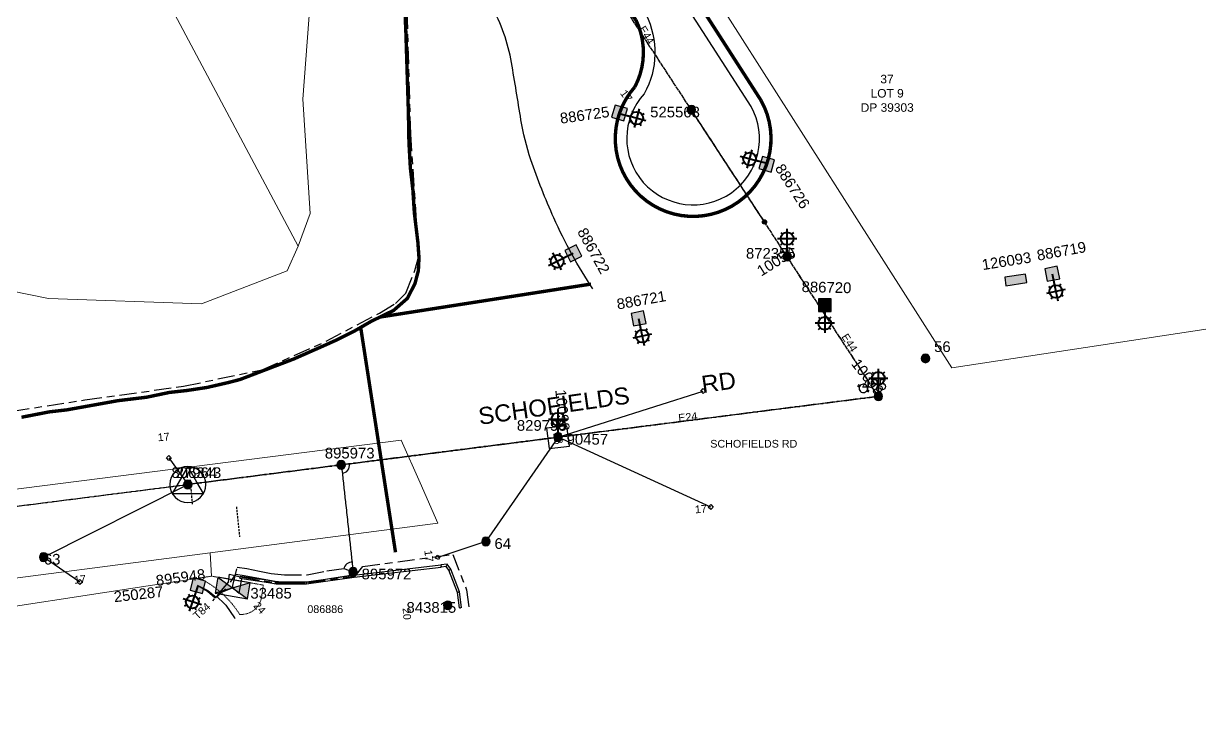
# Model space of a CAD drawing. Header units: metres. Extents: x 303471 to 304743, y 6269257 to 6269879.
# Drawn here: x 304085.2 to 304360.6, y 6269344 to 6269504.7 of the extents above; entities that cross this region are included whole.
import ezdxf
from ezdxf.enums import TextEntityAlignment as Align

# ---------------------------------------------------------------- set-up
doc = ezdxf.new("R2010")
doc.units = ezdxf.units.M
for name, pattern in [('Cable Exist OH', [1, 1, 0]), ('Cable Exist UG', [8.2, 4, -1.2, 1.8, -1.2]), ('DASHED', [0.75, 0.5, -0.25]), ('HIDDEN', [0.375, 0.25, -0.125]), ('HIDDEN2', [0.1875, 0.125, -0.0625])]:
    doc.linetypes.add(name, pattern=pattern)
doc.layers.get('0').update_dxf_attribs({"color": 6})
for name, color, linetype in [('_User Miscellaneous1', 7, 'Continuous'), ('_User Miscellaneous12', 7, 'Continuous'), ('_User_SL_Exist', 7, 'Continuous'), ('Equip_LV_EXT', 7, 'Continuous'), ('Equip_SP_HV_MOD', 3, 'Continuous'), ('Equip_SP_LV_MOD', 3, 'Continuous'), ('Equip_SP_SL_EXT', 7, 'Continuous'), ('Equip_SP_SL_MOD', 3, 'Continuous'), ('Mains_HV_EXT', 1, 'Continuous'), ('Mains_LV_EXT', 5, 'Continuous'), ('Mains_LV_SL_EXT', 4, 'Continuous'), ('Mains_SL_EXT', 3, 'Continuous'), ('Services_SP_EXT', 7, 'Continuous'), ('Sub_SP_EXT', 7, 'Continuous'), ('Sub_SP_TR_HV_LV_EXT', 7, 'Continuous'), ('SupportsOH_SP_TR_HV_LV_SL_EXT', 7, 'Continuous'), ('SupportsOH_SP_TR_HV_LV_SL_MOD', 3, 'Continuous'), ('SupportsUG_SP_LV_EXT', 7, 'Continuous'), ('SupportsUG_SP_LV_SL_EXT', 7, 'Continuous'), ('Trench_SP_EXT', 7, 'Continuous')]:
    doc.layers.add(name, color=color, linetype=linetype)
for name, color, linetype, lineweight in [('Cadastre Land Parcels_SP_EXT', 7, 'Continuous', 5), ('Cadastre Other Property_SP_EXT', 9, 'HIDDEN', 5), ('Cadastre Roads_SP_EXT', 9, 'Continuous', 5)]:
    doc.layers.add(name, color=color, linetype=linetype, lineweight=lineweight)
doc.layers.add('UNKNOWN_FEATURES', color=1, linetype='DASHED', plot=False)
doc.styles.add('COLUMN_LABEL', font='arial.ttf')
doc.styles.add('iecARIAL', font='arial.ttf', dxfattribs={"height": 2})
doc.styles.add('POLE_LABEL', font='arial.ttf')
doc.styles.get("Standard").update_dxf_attribs({"font": 'arial.ttf'})
doc.linetypes.add('Cable 1', pattern='A,7,-3,["//",Standard,S=1.5,R=0,X=-2.1,Y=-0.7],-0.001', length=10.001)
doc.linetypes.add('Cable E UG', pattern='A,6,-0.5,["E",Standard,S=1.7,R=0,X=0.5,Y=-1],-2.9', length=9.4)

# ---------------------------------------------------------------- blocks, each defined once
blk = doc.blocks.new('SUB_POLE_EXT')
blk.add_wipeout([(0, 4.22), (0.42, 4.2), (0.83, 4.14), (1.21, 4.05), (1.62, 3.9), (1.99, 3.72), (2.35, 3.51), (2.68, 3.26), (2.99, 2.99), (3.28, 2.66), (3.52, 2.34), (3.76, 1.92), (3.9, 1.62), (4.04, 1.23), (4.18, 0.63), (4.22, 0), (4.18, -0.61), (4.06, -1.15), (3.9, -1.62), (3.58, -2.24), (3.22, -2.73), (2.97, -3.01), (2.68, -3.26), (2.36, -3.5), (2, -3.72), (1.64, -3.89), (1.25, -4.03), (0.82, -4.14), (0.42, -4.2), (0, -4.22), (-0.41, -4.2), (-0.8, -4.15), (-1.21, -4.05), (-1.62, -3.9), (-1.99, -3.73), (-2.35, -3.51), (-2.68, -3.26), (-2.96, -3.02), (-3.23, -2.72), (-3.51, -2.35), (-3.71, -2.01), (-3.91, -1.6), (-4.05, -1.21), (-4.16, -0.76), (-4.22, -0.14), (-4.21, 0.39), (-4.14, 0.83), (-4.03, 1.27), (-3.9, 1.63), (-3.71, 2.02), (-3.5, 2.37), (-3.28, 2.67), (-2.99, 2.99), (-2.68, 3.27), (-2.33, 3.52), (-1.98, 3.73), (-1.63, 3.9), (-1.2, 4.05), (-0.78, 4.15), (-0.4, 4.21)])
blk.add_line((2.16, 0.48), (2.16, 0.48, 0))
blk.add_lwpolyline([(-4.22, 0, 1), (4.22, 0, 1)], format="xyb", close=True)
blk.add_lwpolyline([(2.14, 0.52), (0, 4.22), (-3.66, -2.11), (3.66, -2.11)], close=True)
for tag, height, flags, p in [('ASSET_NUM', 2.5, 8, (2, 2)), ('STREET_CODE', 0.2, 9, (1.5, 0)), ('CONSTRUCTED_VOLTAGE', 0.2, 9, (1.5, -0.2)), ('OPERATING_VOLTAGE', 0.2, 9, (1.5, -0.6)), ('OPERATED_BY', 0.2, 9, (1.5, -0.8)), ('ORIENTATION', 0.2, 9, (1.5, -1.2)), ('OWNED_BY', 0.2, 9, (1.5, -1.4)), ('SECONDARY_VOLTAGE', 0.2, 9, (1.5, -1.6)), ('STATE', 0.2, 9, (1.5, -1.8)), ('SUBSTATION_TYPE', 0.2, 9, (1.5, -2)), ('STREETNAME', 0.2, 9, (1.5, -2.8)), ('NO_PHASES', 0.2, 9, (1.5, -0.4)), ('MAINTAINED_BY', 0.2, 9, (1.5, -1)), ('USAGE', 0.2, 9, (1.5, -2.2)), ('LEGEND', 0.2, 9, (1.5, -2.4)), ('LOCATION', 0.2, 9, (1.5, -2.6)), ('SUBURB', 0.2, 9, (1.5, -3)), ('Z', 0.2, 1, (1.5, -3.4)), ('NOTES', 0.2, 9, (1.5, -3.2))]:
    blk.add_attdef(tag, text='', height=height, dxfattribs=dict(flags=flags)).set_placement(p, align=Align.MIDDLE_LEFT)
blk = doc.blocks.new('*U81')
for points in [[(0, 0), (-3.44, 2.57), (-4.12, -1.21)], [(0, 0), (4.12, 1.21), (3.44, -2.57)]]:
    blk.add_hatch(color=256).paths.add_polyline_path(points)
for p, q in [((4.12, 1.21), (-4.12, -1.21)), ((-3.44, 2.57), (3.44, -2.57))]:
    blk.add_line(p, q)
blk.add_lwpolyline([(-4.12, -1.21), (3.44, -2.57), (4.12, 1.21), (-3.44, 2.57)], close=True)
for tag, height, flags, p in [('ASSET_NUM', 2.5, 8, (2, 2)), ('STREET_CODE', 0.2, 9, (1.5, 0)), ('CONSTRUCTED_VOLTAGE', 0.2, 9, (1.5, -0.2)), ('OPERATING_VOLTAGE', 0.2, 9, (1.5, -0.6)), ('ORIENTATION', 0.2, 9, (1.5, -0.8)), ('OWNED_BY', 0.2, 9, (1.5, -1)), ('OPERATED_BY', 0.2, 9, (1.5, -1.2)), ('SECONDARY_VOLTAGE', 0.2, 9, (1.5, -1.6)), ('STATE', 0.2, 9, (1.5, -1.8)), ('SUBSTATION_TYPE', 0.2, 9, (1.5, -2.2)), ('NO_PHASES', 0.2, 9, (1.5, -0.4)), ('MAINTAINED_BY', 0.2, 9, (1.5, -1.4)), ('PARENT', 0.2, 9, (1.5, -2)), ('USAGE', 0.2, 9, (1.5, -2.4)), ('LEGEND', 0.2, 9, (1.5, -2.6)), ('LOCATION', 0.2, 9, (1.5, -2.8)), ('STREETNAME', 0.2, 9, (1.5, -3)), ('SUBURB', 0.2, 9, (1.5, -3.2)), ('Z', 0.2, 1, (1.5, -3.6)), ('NOTES', 0.2, 9, (1.5, -3.4))]:
    blk.add_attdef(tag, text='', height=height, dxfattribs=dict(flags=flags)).set_placement(p, align=Align.MIDDLE_LEFT)
blk = doc.blocks.new('COLUMN_EXT')
blk.add_hatch(color=256).paths.add_polyline_path([(-1.49, 1.48), (-1.49, -1.49), (1.48, -1.49), (1.48, 1.48)])
blk.add_lwpolyline([(-1.49, -1.49), (1.48, -1.49), (1.48, 1.48), (-1.49, 1.48)], close=True)
for tag, height, style, flags, p in [('ASSET_NUM', 2.5, 'COLUMN_LABEL', 8, (2, 2)), ('STRUCTURE_PLANT_NUMBER', 0.2, 'POLE_LABEL', 9, (1.81, 0.03)), ('STREET_CODE', 0.2, 'COLUMN_LABEL', 9, (1.81, -0.2))]:
    blk.add_attdef(tag, text='', height=height, dxfattribs=dict(style=style, flags=flags)).set_placement(p, align=Align.MIDDLE_LEFT)
at = {"flags": 1}
blk.add_attdef('Z', (1.81, -2.35), '', height=0.2, dxfattribs=at)
at = {"flags": 9}
for tag, p in [('COLUMN_TYPE', (1.81, -0.4)), ('OWNED_BY', (1.81, -0.6)), ('STATE', (1.81, -0.8)), ('USAGE', (1.81, -1)), ('STREETNAME', (1.81, -1.6)), ('SUBURB', (1.81, -1.8)), ('LEGEND', (1.81, -1.2)), ('LOCATION', (1.81, -1.4)), ('NOTES', (1.81, -2))]:
    blk.add_attdef(tag, text='', height=0.2, dxfattribs=at).set_placement(p, align=Align.MIDDLE_LEFT)
blk = doc.blocks.new('LV_OH_LINKS_OPEN_EXT')
for p, q in [((-0.17, 4.97), (-0.17, 5.46)), ((-0.17, 3), (-0.17, 2.5)), ((0.17, 4.97), (0.17, 5.46)), ((0.17, 3), (0.17, 2.5))]:
    blk.add_line(p, q)
blk.add_lwpolyline([(0, 2.99, 1), (0, 4.98, 1)], format="xyb", close=True)
at = {"flags": 9}
for tag, p in [('ACTUAL_STATUS', (0, 0)), ('CONSTRUCTED_VOLTAGE', (0, -0.2)), ('OPERATING_VOLTAGE', (0, -0.6)), ('ORIENTATION', (0, -0.8)), ('OWNED_BY', (0, -1)), ('STATE', (0, -1.2)), ('SWITCH_TYPE', (0, -1.4)), ('NO_PHASES', (0, -0.4)), ('USAGE', (0, -1.6)), ('LEGEND', (0, -1.8)), ('NOTES', (0, -2))]:
    blk.add_attdef(tag, text='', height=0.2, dxfattribs=at).set_placement(p, align=Align.MIDDLE_LEFT)
at = {"flags": 1}
blk.add_attdef('Z', (0, 0), '', height=0.2, dxfattribs=at)
blk = doc.blocks.new('SL_LANTERN_EXT')
at = {"lineweight": 40}
for p, q in [((-1.46, 5.68), (-1.06, 5.28)), ((0, 1.97), (0, 6.47)), ((1.46, 5.68), (1.06, 5.28)), ((-2.25, 4.22), (2.25, 4.22)), ((-1.46, 2.76), (-1.06, 3.16)), ((1.46, 2.76), (1.06, 3.16)), ((0, 0), (0, 2.72))]:
    blk.add_line(p, q, dxfattribs=at)
blk.add_circle((0, 4.22), 1.5, dxfattribs=at)
at = {"style": 'iecARIAL', "flags": 8}
blk.add_attdef('ASSET_NUM', (1.5, 1.5), '', height=2.5, dxfattribs=at)
for tag, p, height, flags in [('OPERATING_VOLTAGE', (0.98, -1.65), 0.2, 9), ('ORIENTATION', (0.98, -1.85), 0.2, 9), ('OWNED_BY', (0.98, -2.05), 0.2, 9), ('STATE', (0.98, -2.25), 0.2, 9), ('CONSTRUCTED_VOLTAGE', (0.98, -0.65), 0.2, 9), ('CONTROL_TYPE', (0.98, -0.85), 0.2, 9), ('LANTERN_PURPOSE', (0.98, -1.05), 0.2, 9), ('LANTERN_TYPE', (0.98, -1.25), 0.2, 9), ('NO_PHASES', (0.98, -1.45), 0.2, 9), ('USAGE', (0.98, -2.45), 0.2, 9), ('CEXIST', (0.98, -2.65), 0.2, 9), ('CNEW', (0.98, -2.85), 0.2, 9), ('LNUMBER', (2.18, -3.25), 2.5, 8), ('CNUMBER', (0.98, -3.05), 0.2, 9), ('CREMOVE', (0.98, -3.25), 0.2, 9), ('CREPLACE', (0.98, -3.45), 0.2, 9), ('LKINGHEIGHT', (0.98, -3.65), 0.2, 9), ('LBRACKET', (0.98, -3.85), 0.2, 9), ('LBRACKETVOCAB', (0.98, -4.05), 0.2, 9), ('LCATEGORY', (0.98, -4.25), 0.2, 9), ('LCHARGE1', (0.98, -4.45), 0.2, 9), ('LCHARGE1PERCENT', (0.98, -4.65), 0.2, 9), ('LCHARGE2', (0.98, -4.85), 0.2, 9), ('LCHARGE2PERCENT', (0.98, -5.05), 0.2, 9), ('LCHARGE3', (0.98, -5.25), 0.2, 9), ('LCHARGE3PERCENT', (0.98, -5.45), 0.2, 9), ('LEXIST', (0.98, -5.65), 0.2, 9), ('LLAMP', (0.98, -5.85), 0.2, 9), ('LLAMPVOCAB', (0.98, -6.05), 0.2, 9), ('LMAST', (0.98, -6.25), 0.2, 9), ('LMASTVOCAB', (0.98, -6.45), 0.2, 9), ('LNEW', (0.98, -6.65), 0.2, 9), ('LANTNUMBER', (0.98, -6.85), 0.2, 9), ('LOUTREACH', (0.98, -7.25), 0.2, 9), ('LOUTREACHVOCAB', (0.98, -7.45), 0.2, 9), ('LRATECODE', (0.98, -7.65), 0.2, 9), ('LREMOVE', (0.98, -7.85), 0.2, 9), ('LREPLACE', (0.98, -8.05), 0.2, 9), ('LTYPE', (0.98, -8.25), 0.2, 9), ('LTYPEVOCAB', (0.98, -8.45), 0.2, 9), ('STREETNAME', (0.98, -9.25), 0.2, 9), ('SUBURB', (0.98, -9.45), 0.2, 1), ('LEGEND', (0.98, -8.65), 0.2, 9), ('LOCATION', (0.98, -8.85), 0.2, 9), ('NOTES', (0.98, -9.05), 0.2, 9)]:
    blk.add_attdef(tag, p, '', height=height, dxfattribs=dict(flags=flags))
blk = doc.blocks.new('*U80')
at = {"lineweight": 40}
for p, q in [((0, 0), (-0.8, -2.39)), ((-2.2, -1.96), (-1.95, -2.47)), ((-0.56, -1.68), (-1.99, -5.94)), ((0.85, -4.52), (-3.41, -3.09)), ((-3.13, -4.73), (-2.62, -4.48)), ((-0.36, -5.66), (-0.61, -5.15)), ((0.57, -2.89), (0.06, -3.14))]:
    blk.add_line(p, q, dxfattribs=at)
blk.add_circle((-1.28, -3.81), 1.5, dxfattribs=at)
at = {"style": 'iecARIAL', "flags": 8}
blk.add_attdef('ASSET_NUM', (1.5, 1.5), '', height=2.5, dxfattribs=at)
for tag, p, height, flags in [('OPERATING_VOLTAGE', (0.98, -1.65), 0.2, 9), ('ORIENTATION', (0.98, -1.85), 0.2, 9), ('OWNED_BY', (0.98, -2.05), 0.2, 9), ('STATE', (0.98, -2.25), 0.2, 9), ('CONSTRUCTED_VOLTAGE', (0.98, -0.65), 0.2, 9), ('CONTROL_TYPE', (0.98, -0.85), 0.2, 9), ('LANTERN_PURPOSE', (0.98, -1.05), 0.2, 9), ('LANTERN_TYPE', (0.98, -1.25), 0.2, 9), ('NO_PHASES', (0.98, -1.45), 0.2, 9), ('USAGE', (0.98, -2.45), 0.2, 9), ('CEXIST', (0.98, -2.65), 0.2, 9), ('CNEW', (0.98, -2.85), 0.2, 9), ('LNUMBER', (2.18, -3.25), 2.5, 8), ('CNUMBER', (0.98, -3.05), 0.2, 9), ('CREMOVE', (0.98, -3.25), 0.2, 9), ('CREPLACE', (0.98, -3.45), 0.2, 9), ('LKINGHEIGHT', (0.98, -3.65), 0.2, 9), ('LBRACKET', (0.98, -3.85), 0.2, 9), ('LBRACKETVOCAB', (0.98, -4.05), 0.2, 9), ('LCATEGORY', (0.98, -4.25), 0.2, 9), ('LCHARGE1', (0.98, -4.45), 0.2, 9), ('LCHARGE1PERCENT', (0.98, -4.65), 0.2, 9), ('LCHARGE2', (0.98, -4.85), 0.2, 9), ('LCHARGE2PERCENT', (0.98, -5.05), 0.2, 9), ('LCHARGE3', (0.98, -5.25), 0.2, 9), ('LCHARGE3PERCENT', (0.98, -5.45), 0.2, 9), ('LEXIST', (0.98, -5.65), 0.2, 9), ('LLAMP', (0.98, -5.85), 0.2, 9), ('LLAMPVOCAB', (0.98, -6.05), 0.2, 9), ('LMAST', (0.98, -6.25), 0.2, 9), ('LMASTVOCAB', (0.98, -6.45), 0.2, 9), ('LNEW', (0.98, -6.65), 0.2, 9), ('LANTNUMBER', (0.98, -6.85), 0.2, 9), ('LOUTREACH', (0.98, -7.25), 0.2, 9), ('LOUTREACHVOCAB', (0.98, -7.45), 0.2, 9), ('LRATECODE', (0.98, -7.65), 0.2, 9), ('LREMOVE', (0.98, -7.85), 0.2, 9), ('LREPLACE', (0.98, -8.05), 0.2, 9), ('LTYPE', (0.98, -8.25), 0.2, 9), ('LTYPEVOCAB', (0.98, -8.45), 0.2, 9), ('STREETNAME', (0.98, -9.25), 0.2, 9), ('SUBURB', (0.98, -9.45), 0.2, 1), ('LEGEND', (0.98, -8.65), 0.2, 9), ('LOCATION', (0.98, -8.85), 0.2, 9), ('NOTES', (0.98, -9.05), 0.2, 9)]:
    blk.add_attdef(tag, p, '', height=height, dxfattribs=dict(flags=flags))
blk = doc.blocks.new('CCP_EXT')
blk.add_wipeout([(0, 0.57), (0.57, 0), (0, -0.57), (-0.57, 0)])
blk.add_lwpolyline([(-0.57, 0), (0, 0.57), (0.57, 0), (0, -0.57), (-0.57, 0)])
at = {"flags": 1}
blk.add_attdef('Z', (0, 0), '', height=0.2, dxfattribs=at)
at = {"flags": 9}
for tag, p in [('CCP_TYPE', (0, 0)), ('CONSTRUCTED_VOLTAGE', (0, -0.2)), ('OPERATING_VOLTAGE', (0, -0.6)), ('ORIENTATION', (0, -0.8)), ('OWNED_BY', (0, -1)), ('STATE', (0, -1.8)), ('NO_PHASES', (0, -0.4)), ('USAGE', (0, -1.2)), ('LEGEND', (0, -1.4)), ('LIFE_SUPPORT', (0, -1.6)), ('NOTES', (0, -2))]:
    blk.add_attdef(tag, text='', height=0.2, dxfattribs=at).set_placement(p, align=Align.MIDDLE_LEFT)
blk = doc.blocks.new('POLE_EXT')
blk.add_hatch(color=256).paths.add_polyline_path([(-1, 0, 1), (1, 0, 1)])
blk.add_lwpolyline([(-1, 0, 1), (1, 0, 1)], format="xyb", close=True)
for tag, height, flags, p in [('pNumber', 2.5, 8, (-17.84, 2.07)), ('OWNED_BY', 0.2, 9, (1.35, -0.4)), ('SPECIAL_USE', 0.2, 9, (1.35, -0.8)), ('STATE', 0.2, 9, (1.35, -1)), ('cLV', 0.2, 9, (1.35, -1.4)), ('hDepth', 0.2, 9, (1.35, -1.6)), ('hDia', 0.2, 9, (1.35, -1.8)), ('cHV', 0.2, 9, (1.35, -2)), ('PARENT', 0.2, 9, (1.35, -0.6)), ('USAGE', 0.2, 9, (1.35, -1.2)), ('LBRACKET', 0.2, 9, (1.35, -2.2)), ('LExisting', 0.2, 9, (1.35, -2.4)), ('LANTNUMBER', 0.2, 9, (1.35, -2.6)), ('LOther', 0.2, 9, (1.35, -2.8)), ('cLinedev', 0.2, 9, (1.35, -3.4)), ('pExisting', 0.2, 9, (1.35, -3.8)), ('pFooting', 0.2, 9, (1.35, -4.4)), ('pNew', 0.2, 9, (1.35, -4.6)), ('pRelocate', 0.2, 9, (1.35, -5)), ('pRemove', 0.2, 9, (1.35, -5.2)), ('pReplace', 0.2, 9, (1.35, -5.4)), ('pStay', 0.2, 9, (1.35, -5.6)), ('LRemove', 0.2, 9, (1.35, -3)), ('LEGEND', 0.2, 9, (1.35, -3.2)), ('LOCATION', 0.2, 9, (1.35, -3.6)), ('PFNUMBER', 0.2, 9, (1.35, -4)), ('NEWPFNUMBER', 0.2, 9, (1.35, -4.2)), ('pType', 0.2, 9, (1.35, -5.8)), ('cspan', 0.2, 9, (1.35, -6)), ('STREETNAME', 0.2, 9, (1.35, -6.2)), ('SUBURB', 0.2, 9, (1.35, -6.4)), ('OPERATED_BY', 0.2, 9, (1.36, -7.01)), ('NOTES', 0.2, 9, (1.35, -6.6)), ('MAINTAINED_BY', 0.2, 9, (1.36, -6.81))]:
    blk.add_attdef(tag, text='', height=height, dxfattribs=dict(flags=flags)).set_placement(p, align=Align.MIDDLE_LEFT)
at = {"style": 'POLE_LABEL'}
for tag, height, flags, p in [('ASSET_NUM', 2.5, 8, (2, 2)), ('STRUCTURE_PLANT_NUMBER', 0.2, 9, (1.35, 0.03)), ('STREET_CODE', 0.2, 9, (1.35, -0.2))]:
    blk.add_attdef(tag, text='', height=height, dxfattribs=dict(at, flags=flags)).set_placement(p, align=Align.MIDDLE_LEFT)
at = {"flags": 1}
blk.add_attdef('Z', (1.35, -7.33), '', height=0.2, dxfattribs=at)
blk = doc.blocks.new('HV_LOAD_BREAK_EXT')
blk.add_lwpolyline([(-2.4, -2.4), (2.4, -2.4), (2.4, 2.4), (-2.4, 2.4)], close=True)
at = {"insert": (-1.1, 0.99), "char_height": 2, "width": 2.9628, "attachment_point": 1}
blk.add_mtext('{\\Fisocp|c0;LB}', dxfattribs=at)
for tag, height, flags, p in [('ASSET_NUM', 2.5, 8, (2, 2)), ('STREET_CODE', 0.2, 9, (1.5, 0)), ('ACTUAL_STATUS', 0.2, 9, (1.5, -0.2)), ('CONSTRUCTED_VOLTAGE', 0.2, 9, (1.5, -0.4)), ('OPERATING_VOLTAGE', 0.2, 9, (1.5, -0.8)), ('ORIENTATION', 0.2, 9, (1.5, -1)), ('OWNED_BY', 0.2, 9, (1.5, -1.2)), ('OPERATED_BY', 0.2, 9, (1.5, -1.4)), ('STATE', 0.2, 9, (1.5, -1.8)), ('SWITCH_TYPE', 0.2, 9, (1.5, -2)), ('STREETNAME', 0.2, 9, (1.5, -2.8)), ('NO_PHASES', 0.2, 9, (1.5, -0.6)), ('MAINTAINED_BY', 0.2, 9, (1.5, -1.6)), ('USAGE', 0.2, 9, (1.5, -2.2)), ('LEGEND', 0.2, 9, (1.5, -2.4)), ('LOCATION', 0.2, 9, (1.5, -2.6)), ('SUBURB', 0.2, 9, (1.5, -3)), ('Z', 0.2, 1, (1.5, -3.6)), ('NOTES', 0.2, 9, (1.5, -3.2)), ('LABEL_ALIGNMENT', 0.2, 9, (1.5, -3.4))]:
    blk.add_attdef(tag, text='', height=height, dxfattribs=dict(flags=flags)).set_placement(p, align=Align.MIDDLE_LEFT)
blk = doc.blocks.new('CONNECTOR_NODE_EXT')
h = blk.add_hatch(color=256)
edge = h.paths.add_edge_path()
edge.add_arc((0, 0), 0.5, 0, 360)
blk.add_circle((0, 0), 0.5)
at = {"flags": 1}
blk.add_attdef('Z', (0, 0), '', height=0.2, dxfattribs=at)
at = {"flags": 9}
for tag, p in [('CONNECTOR_TYPE', (0, 0)), ('CONSTRUCTED_VOLTAGE', (0, -0.2)), ('OPERATING_VOLTAGE', (0, -0.6)), ('ORIENTATION', (0, -0.8)), ('SUBTYPE', (0, -1)), ('NO_PHASES', (0, -0.4)), ('USAGE', (0, -1.2)), ('NOTES', (0, -1.4))]:
    blk.add_attdef(tag, text='', height=0.2, dxfattribs=at).set_placement(p, align=Align.MIDDLE_LEFT)
blk = doc.blocks.new('PILLAR_EXT')
blk.add_hatch(color=256).paths.add_polyline_path([(-2.475, 0.99), (-2.475, -0.99), (2.475, -0.99), (2.475, 0.99)])
blk.add_lwpolyline([(-2.475, -0.99), (2.475, -0.99), (2.475, 0.99), (-2.475, 0.99)], close=True)
at = {"style": 'iecARIAL', "flags": 8}
blk.add_attdef('ASSET_NUM', (1.5, 3.5), '', height=2.5, dxfattribs=at)
for tag, p, flags in [('OWNED_BY', (0, -0.2), 9), ('STATE', (0, -0.4), 9), ('SUPPORT_TYPE', (0, -0.6), 9), ('STREETNAME', (0, -1.8), 9), ('SUBURB', (0, -2), 1), ('USAGE', (0, -0.8), 9), ('LEGEND', (0, -1), 9), ('LOCATION', (0, -1.2), 9), ('NOTES', (0, -1.4), 9), ('PARENT', (0, -1.6), 9)]:
    blk.add_attdef(tag, p, '', height=0.2, dxfattribs=dict(flags=flags))

msp = doc.modelspace()

# ---------------------------------------------------------------- linework, layer by layer
at = {"layer": '_User Miscellaneous12'}
for p, q in [((304184.395, 6269378.042), (304184.281, 6269377.785)), ((304185.214, 6269376.857), (304184.395, 6269378.042)), ((304135.836, 6269374.793), (304135.871, 6269375.03)), ((304135.906, 6269375.267), (304135.871, 6269375.03)), ((304135.906, 6269375.267), (304142.638, 6269374.264)), ((304151.415, 6269373.94), (304162.53, 6269375.494)), ((304151.448, 6269373.46), (304162.597, 6269375.018)), ((304162.53, 6269375.494), (304162.563, 6269375.256)), ((304162.536, 6269375.495), (304162.563, 6269375.256)), ((304162.597, 6269375.018), (304162.563, 6269375.256)), ((304162.591, 6269375.018), (304162.563, 6269375.256)), ((304162.591, 6269375.018), (304182.976, 6269377.378)), ((304184.166, 6269377.529), (304182.978, 6269377.378)), ((304184.786, 6269376.632), (304184.166, 6269377.529)), ((304184.786, 6269376.632), (304185, 6269376.745)), ((304186.782, 6269371.444), (304184.786, 6269376.632)), ((304185.214, 6269376.857), (304185, 6269376.745)), ((304187.251, 6269371.562), (304185.214, 6269376.857)), ((304135.836, 6269374.793), (304142.559, 6269373.791)), ((304142.559, 6269373.791), (304142.599, 6269374.027)), ((304142.559, 6269373.791), (304144.342, 6269373.465)), ((304142.638, 6269374.264), (304142.599, 6269374.027)), ((304142.638, 6269374.264), (304144.386, 6269373.945)), ((304144.342, 6269373.465), (304144.364, 6269373.705)), ((304144.342, 6269373.465), (304151.448, 6269373.46)), ((304144.386, 6269373.945), (304144.364, 6269373.705)), ((304144.386, 6269373.945), (304151.415, 6269373.94)), ((304151.415, 6269373.94), (304151.431, 6269373.7)), ((304151.448, 6269373.46), (304151.431, 6269373.7)), ((304186.782, 6269371.444), (304187.017, 6269371.503)), ((304187.245, 6269367.802), (304186.782, 6269371.444)), ((304187.251, 6269371.562), (304187.017, 6269371.503)), ((304187.721, 6269367.863), (304187.251, 6269371.562)), ((304187.245, 6269367.802), (304187.483, 6269367.833)), ((304187.721, 6269367.863), (304187.483, 6269367.833))]:
    msp.add_line(p, q, dxfattribs=at)
at = {"layer": '_User Miscellaneous12', "const_width": 0.8}
msp.add_lwpolyline([(304197.649, 6269509.922, -0.7274529), (304213.094, 6269523.314, -0.0355073), (304219.796, 6269518.585), (304228.609, 6269505.466, -0.2393029), (304228.317, 6269489.834, 1.93698), (304257.89, 6269486.684), (304233.742, 6269524.248, 0.2665993), (304206.561, 6269541.863, -0.4029258), (304190.579, 6269552.712), (304186.8, 6269573.2, 0.0902489), (304176.221, 6269601.827, 0.0569348), (304162.754, 6269634.722, -0.0289249), (304155.744, 6269647.97, -1.5702464)], format="xyb", dxfattribs=at)
at = {"layer": '_User Miscellaneous12', "linetype": 'Continuous'}
msp.add_lwpolyline([(304218.515, 6269442.533, -0.0425606), (304209.361, 6269459.154, -0.0218869), (304203.994, 6269472.803, -0.0429689), (304201.662, 6269482.135, 0.0023382), (304199.445, 6269495.551, 0.0866839), (304194.72, 6269508.849, -0.7071539), (304214.49, 6269525.625, -0.0371779), (304221.817, 6269520.418), (304230.952, 6269506.82, -0.2464654), (304230.538, 6269488.265, 1.9537054), (304255.573, 6269485.295), (304231.399, 6269522.9, 0.2652054), (304206.698, 6269539.15, -0.3979305), (304187.93, 6269552.189), (304184.159, 6269572.637, 0.0246613), (304175.69, 6269601.269, 0.050575), (304162.313, 6269629.838, -0.0255924), (304153.297, 6269646.828)], format="xyb", dxfattribs=at)
at = {"layer": '_User Miscellaneous12', "const_width": 0.8}
for points in [[(304084.68, 6269412.464), (304091.186, 6269413.727), (304095.269, 6269414.195), (304107.285, 6269416.353), (304113.992, 6269417.162), (304119.3, 6269418.278), (304123.48, 6269418.744), (304128.108, 6269419.445), (304133.182, 6269420.611), (304135.865, 6269421.311), (304148.38, 6269426.092), (304155.33, 6269429.16), (304158.38, 6269430.527), (304162.697, 6269432.692), (304166.606, 6269434.949), (304171.823, 6269437.491), (304175.062, 6269440.326), (304176.844, 6269443.805), (304177.628, 6269446.839), (304177.778, 6269449.787), (304177.511, 6269453.508), (304176.695, 6269460.274), (304176.345, 6269465.699), (304175.762, 6269470.774), (304175.421, 6269476.839), (304175.295, 6269483.955), (304174.712, 6269502.387), (304174.129, 6269516.619)], [(304168.654, 6269435.947), (304218.062, 6269443.665)], [(304172.277, 6269380.833), (304164.096, 6269433.677)]]:
    msp.add_lwpolyline(points, dxfattribs=at)
at = {"layer": 'Cadastre Land Parcels_SP_EXT', "linetype": 'Continuous'}
for points in [[(304152.313, 6269460.236), (304150.544, 6269487.01), (304154.768, 6269542.807), (304155.158, 6269575.109), (304154.207, 6269581.534), (304154.538, 6269591.646), (304150.919, 6269606.372), (304146.696, 6269617.993), (304080.055, 6269583.019), (304149.46, 6269452.566), (304152.313, 6269460.236)], [(304146.931, 6269446.792), (304149.46, 6269452.566), (304080.055, 6269583.019), (303991.458, 6269536.35), (304046.863, 6269432.161), (304072.853, 6269443.955), (304090.984, 6269440.305), (304126.864, 6269439), (304146.931, 6269446.792)], [(304302.55, 6269424.069), (304468.329, 6269449.273), (304461.985, 6269463.489), (304411.245, 6269577.172), (304246.113, 6269512.711), (304302.55, 6269424.069)], [(304115.343, 6269373.122), (304126.253, 6269374.791), (304129.193, 6269375.241), (304128.894, 6269380.721), (304067.466, 6269372.76), (304067.413, 6269365.786), (304115.343, 6269373.122)]]:
    msp.add_lwpolyline(points, close=True, dxfattribs=at)
at = {"layer": 'Cadastre Other Property_SP_EXT', "linetype": 'HIDDEN2'}
msp.add_lwpolyline([(304129.193, 6269375.241), (304126.253, 6269374.791), (304126.253, 6269374.791, -0.1439741), (304135.765, 6269366.291), (304135.765, 6269366.291, 0.4032892), (304140.916, 6269370.425), (304140.916, 6269370.425), (304141.328, 6269373.147), (304129.193, 6269375.241)], format="xyb", close=True, dxfattribs=at)
at = {"layer": 'Mains_HV_EXT', "linetype": 'Cable Exist UG'}
for points in [[(304074.456, 6269412.618), (304099.524, 6269416.517), (304122.656, 6269419.738), (304122.656, 6269419.738), (304141.034, 6269423.609), (304156.039, 6269430.27), (304168.511, 6269436.866), (304172.27, 6269439.136), (304174.666, 6269441.562), (304174.666, 6269441.562), (304176.79, 6269446.809), (304177.744, 6269450.226), (304175.856, 6269478.84), (304174.634, 6269521.311), (304174.559, 6269524.595), (304174.559, 6269524.595), (304170.039, 6269569.763), (304163.807, 6269597.317), (304155.293, 6269619.747), (304154.334, 6269622.364)], [(304134.141, 6269372.47), (304134.163, 6269373.032), (304135.222, 6269377.374), (304135.222, 6269377.374), (304137.463, 6269377.023), (304140.401, 6269376.431), (304143.176, 6269375.871), (304146.265, 6269375.535), (304151.599, 6269375.587), (304156.194, 6269376.471), (304160.16, 6269376.997), (304162.334, 6269376.239)]]:
    msp.add_lwpolyline(points, dxfattribs=at)
at = {"layer": 'Mains_HV_EXT', "linetype": 'Cable Exist OH'}
for points in [[(304159.503, 6269401.307), (304210.348, 6269407.794)], [(304159.617, 6269401.322), (304162.334, 6269376.239)]]:
    msp.add_lwpolyline(points, dxfattribs=at)
at = {"layer": 'Mains_HV_EXT', "linetype": 'Continuous'}
for points in [[(304159.831, 6269399.333, 0.4499844), (304161.441, 6269401.555)], [(304162.224, 6269378.549, 0.3532162), (304160.15, 6269376.951)]]:
    msp.add_lwpolyline(points, format="xyb", dxfattribs=at)
at = {"layer": 'Mains_HV_EXT', "linetype": 'Cable E UG'}
for points in [[(304133.663, 6269373.799), (304134.903, 6269375.743), (304134.903, 6269375.743), (304136.855, 6269375.383), (304140.644, 6269374.683), (304144.097, 6269374.046), (304148.072, 6269373.652), (304152.057, 6269373.926), (304157.311, 6269374.734), (304161.357, 6269375.356), (304162.455, 6269376.537)], [(304132.425, 6269372.295), (304130.535, 6269370.405), (304130.535, 6269370.405), (304132.129, 6269368.818)], [(304132.13, 6269368.818), (304132.531, 6269368.418), (304134.564, 6269365.486), (304134.699, 6269365.31)]]:
    msp.add_lwpolyline(points, dxfattribs=at)
at = {"layer": 'Mains_LV_EXT', "linetype": 'Cable Exist OH'}
for points in [[(304258.698, 6269458.227), (304241.573, 6269484.463), (304207.77, 6269536.255)], [(304285.368, 6269417.379), (304263.999, 6269450.105), (304258.698, 6269458.227)]]:
    msp.add_lwpolyline(points, dxfattribs=at)
at = {"layer": 'Mains_LV_EXT', "linetype": 'Cable Exist UG'}
msp.add_lwpolyline([(304134.141, 6269372.47), (304131.256, 6269371.315), (304130.019, 6269370.128)], dxfattribs=at)
at = {"layer": 'Mains_LV_SL_EXT', "linetype": 'Cable Exist UG'}
msp.add_lwpolyline([(304130.062, 6269370.091), (304128.224, 6269371.648), (304125.977, 6269373.004)], dxfattribs=at)
at = {"layer": 'Mains_SL_EXT', "linetype": 'Cable Exist OH'}
for points in [[(304263.999, 6269450.105), (304241.573, 6269484.463), (304207.77, 6269536.255)], [(304285.366, 6269417.368), (304263.999, 6269450.105)]]:
    msp.add_lwpolyline(points, dxfattribs=at)
at = {"layer": 'Trench_SP_EXT', "linetype": 'Cable Exist UG'}
for points in [[(304133.13, 6269373.93), (304133.423, 6269375.73), (304133.423, 6269375.73), (304135.913, 6269375.053)], [(304162.334, 6269376.239), (304162.557, 6269375.173)], [(304125.856, 6269373.161), (304128.353, 6269371.913), (304130.362, 6269370.242)], [(304133.13, 6269373.93), (304129.437, 6269369.49)]]:
    msp.add_lwpolyline(points, dxfattribs=at)
at = {"layer": 'UNKNOWN_FEATURES'}
msp.add_lwpolyline([(304135.002, 6269391.498), (304135.735, 6269384.467)], dxfattribs=at)

# ---------------------------------------------------------------- block references
at = {"layer": '_User_SL_Exist'}
ref = msp.add_blockref('COLUMN_EXT', (304224.74, 6269483.754), dxfattribs=dict(at, rotation=253.8835274985119))
ref.add_attrib('ASSET_NUM', '886725', dxfattribs={"layer": '0', "height": 2.5, "rotation": 8, "style": 'COLUMN_LABEL'}).set_placement((304210.629, 6269483.695), align=Align.TOP_LEFT)
for p, rotation in [((304224.688, 6269483.637), 254.9276236719569), ((304259.281, 6269471.875), 74.92762367195685)]:
    msp.add_blockref('SL_LANTERN_EXT', p, dxfattribs=dict(at, rotation=rotation))
ref = msp.add_blockref('COLUMN_EXT', (304259.23, 6269471.758), dxfattribs=dict(at, rotation=73.88352749851195))
ref.add_attrib('ASSET_NUM', '886726', dxfattribs={"layer": '0', "height": 2.5, "rotation": 303, "style": 'COLUMN_LABEL'}).set_placement((304263.131, 6269472.152), align=Align.TOP_LEFT)
at = {"layer": 'Equip_LV_EXT'}
msp.add_blockref('CONNECTOR_NODE_EXT', (304258.698, 6269458.227), dxfattribs=at)
at = {"layer": 'Equip_SP_HV_MOD'}
ref = msp.add_blockref('HV_LOAD_BREAK_EXT', (304210.348, 6269407.794), dxfattribs=dict(at, rotation=277.1387444489426))
ref.add_attrib('ASSET_NUM', '90457', dxfattribs={"layer": '0', "height": 2.5}).set_placement((304212.348, 6269408.544), align=Align.TOP_LEFT)
at = {"layer": 'Equip_SP_LV_MOD', "rotation": 62.21809677819678}
msp.add_blockref('LV_OH_LINKS_OPEN_EXT', (304285.366, 6269417.368), dxfattribs=at)
at = {"layer": 'Equip_SP_SL_EXT'}
for p, rotation in [((304213.921, 6269450.863), 116.4837225275045), ((304326.092, 6269446.063), 191.648745063547), ((304272.81, 6269438.697), 179.9996679346785), ((304229.207, 6269435.609), 191.648745063547)]:
    msp.add_blockref('SL_LANTERN_EXT', p, dxfattribs=dict(at, rotation=rotation))
ref = msp.add_blockref('*U80', (304125.977, 6269373.004), dxfattribs=at)
ref.add_attrib('ASSET_NUM', '250287', dxfattribs={"layer": '0', "height": 2.5, "rotation": 6.43778, "style": 'iecARIAL'}).set_placement((304117.883, 6269371.679), align=Align.MIDDLE_RIGHT)
at = {"layer": 'Equip_SP_SL_MOD'}
ref = msp.add_blockref('SL_LANTERN_EXT', (304263.999, 6269450.105), dxfattribs=at)
ref.add_attrib('ASSET_NUM', '10050', dxfattribs={"layer": '0', "height": 2.5, "rotation": 32.03529, "style": 'iecARIAL'}).set_placement((304265.499, 6269451.605), align=Align.MIDDLE_RIGHT)
ref = msp.add_blockref('SL_LANTERN_EXT', (304285.366, 6269417.368), dxfattribs=at)
ref.add_attrib('ASSET_NUM', '10099', dxfattribs={"layer": '0', "height": 2.5, "rotation": 308.32445, "style": 'iecARIAL'}).set_placement((304286.866, 6269418.868), align=Align.TOP_RIGHT)
ref = msp.add_blockref('SL_LANTERN_EXT', (304210.348, 6269407.796), dxfattribs=at)
ref.add_attrib('ASSET_NUM', '10098', dxfattribs={"layer": '0', "height": 2.5, "rotation": 275.37976, "style": 'iecARIAL'}).set_placement((304211.848, 6269409.296), align=Align.MIDDLE_RIGHT)
at = {"layer": 'Services_SP_EXT'}
for p in [(304244.341, 6269418.615), (304119.192, 6269402.935)]:
    msp.add_blockref('CCP_EXT', p, dxfattribs=at)
at = {"layer": 'Sub_SP_EXT'}
ref = msp.add_blockref('*U81', (304134.141, 6269372.47), dxfattribs=at)
ref.add_attrib('ASSET_NUM', '33485', dxfattribs={"layer": '0', "height": 2.5}).set_placement((304138.281, 6269372.497), align=Align.TOP_LEFT)
at = {"layer": 'Sub_SP_TR_HV_LV_EXT'}
ref = msp.add_blockref('SUB_POLE_EXT', (304123.633, 6269396.731), dxfattribs=at)
ref.add_attrib('ASSET_NUM', '27964', dxfattribs={"layer": '0', "height": 2.5}).set_placement((304125.633, 6269397.481), align=Align.BOTTOM_CENTER)
at = {"layer": 'SupportsOH_SP_TR_HV_LV_SL_EXT'}
ref = msp.add_blockref('POLE_EXT', (304193.464, 6269383.375), dxfattribs=at)
ref.add_attrib('ASSET_NUM', '64', dxfattribs={"layer": '0', "height": 2.5, "rotation": 359.92898, "style": 'POLE_LABEL'}).set_placement((304195.464, 6269384.125), align=Align.TOP_LEFT)
ref = msp.add_blockref('POLE_EXT', (304089.867, 6269379.705), dxfattribs=at)
ref.add_attrib('ASSET_NUM', '63', dxfattribs={"layer": '0', "height": 2.5, "style": 'POLE_LABEL'}).set_placement((304091.867, 6269380.455), align=Align.TOP_CENTER)
ref = msp.add_blockref('POLE_EXT', (304162.334, 6269376.239), dxfattribs=at)
ref.add_attrib('ASSET_NUM', '895972', dxfattribs={"layer": '0', "height": 2.5, "style": 'POLE_LABEL'}).set_placement((304164.334, 6269376.989), align=Align.TOP_LEFT)
ref = msp.add_blockref('POLE_EXT', (304184.501, 6269368.409), dxfattribs=at)
ref.add_attrib('ASSET_NUM', '843815', dxfattribs={"layer": '0', "height": 2.5, "style": 'POLE_LABEL'}).set_placement((304186.501, 6269369.159), align=Align.TOP_RIGHT)
at = {"layer": 'SupportsOH_SP_TR_HV_LV_SL_MOD'}
ref = msp.add_blockref('POLE_EXT', (304241.573, 6269484.463), dxfattribs=at)
ref.add_attrib('ASSET_NUM', '525563', dxfattribs={"layer": '0', "height": 2.5, "rotation": 359.94115, "style": 'POLE_LABEL'}).set_placement((304243.573, 6269485.213), align=Align.TOP_RIGHT)
ref = msp.add_blockref('POLE_EXT', (304263.999, 6269450.105), dxfattribs=at)
ref.add_attrib('ASSET_NUM', '872355', dxfattribs={"layer": '0', "height": 2.5, "rotation": 359.94638, "style": 'POLE_LABEL'}).set_placement((304265.999, 6269450.855), align=Align.MIDDLE_RIGHT)
ref = msp.add_blockref('POLE_EXT', (304296.421, 6269426.254), dxfattribs=at)
ref.add_attrib('ASSET_NUM', '56', dxfattribs={"layer": '0', "height": 2.5, "style": 'POLE_LABEL'}).set_placement((304298.421, 6269427.004), align=Align.BOTTOM_LEFT)
ref = msp.add_blockref('POLE_EXT', (304285.366, 6269417.368), dxfattribs=at)
ref.add_attrib('ASSET_NUM', '405', dxfattribs={"layer": '0', "height": 2.5, "rotation": 0.04613, "style": 'POLE_LABEL'}).set_placement((304287.366, 6269418.118), align=Align.BOTTOM_RIGHT)
ref = msp.add_blockref('POLE_EXT', (304210.348, 6269407.794), dxfattribs=at)
ref.add_attrib('ASSET_NUM', '829793', dxfattribs={"layer": '0', "height": 2.5, "rotation": 359.96866, "style": 'POLE_LABEL'}).set_placement((304212.348, 6269408.544), align=Align.BOTTOM_RIGHT)
ref = msp.add_blockref('POLE_EXT', (304210.348, 6269407.794), dxfattribs=at)
ref.add_attrib('ASSET_NUM', '50', dxfattribs={"layer": '0', "height": 2.5, "rotation": 359.96866, "style": 'POLE_LABEL'}).set_placement((304212.348, 6269408.544), align=Align.BOTTOM_RIGHT)
ref = msp.add_blockref('POLE_EXT', (304159.542, 6269401.309), dxfattribs=at)
ref.add_attrib('ASSET_NUM', '895973', dxfattribs={"layer": '0', "height": 2.5, "style": 'POLE_LABEL'}).set_placement((304161.542, 6269402.059), align=Align.BOTTOM_CENTER)
at = {"layer": 'SupportsUG_SP_LV_EXT'}
ref = msp.add_blockref('PILLAR_EXT', (304317.553, 6269444.645), dxfattribs=dict(at, rotation=8.736227825715774))
ref.add_attrib('ASSET_NUM', '126093', dxfattribs={"layer": '0', "height": 2.5, "rotation": 9, "style": 'iecARIAL'}).set_placement((304309.631, 6269448.163), align=Align.MIDDLE_LEFT)
at = {"layer": 'SupportsUG_SP_LV_SL_EXT'}
ref = msp.add_blockref('COLUMN_EXT', (304213.921, 6269450.863), dxfattribs=dict(at, rotation=116.4840545918052))
ref.add_attrib('ASSET_NUM', '886722', dxfattribs={"layer": '0', "height": 2.5, "rotation": 299, "style": 'COLUMN_LABEL'}).set_placement((304216.942, 6269457.167), align=Align.TOP_LEFT)
ref = msp.add_blockref('COLUMN_EXT', (304326.092, 6269446.063), dxfattribs=dict(at, rotation=191.6490771278477))
ref.add_attrib('ASSET_NUM', '886719', dxfattribs={"layer": '0', "height": 2.5, "rotation": 10.27057, "style": 'COLUMN_LABEL'}).set_placement((304322.285, 6269451.582), align=Align.TOP_LEFT)
ref = msp.add_blockref('COLUMN_EXT', (304272.81, 6269438.697), dxfattribs=dict(at, rotation=179.9999999989793))
ref.add_attrib('ASSET_NUM', '886720', dxfattribs={"layer": '0', "height": 2.5, "rotation": 358.62149, "style": 'COLUMN_LABEL'}).set_placement((304267.426, 6269444.308), align=Align.TOP_LEFT)
ref = msp.add_blockref('COLUMN_EXT', (304229.207, 6269435.609), dxfattribs=dict(at, rotation=191.6490771278477))
ref.add_attrib('ASSET_NUM', '886721', dxfattribs={"layer": '0', "height": 2.5, "rotation": 10, "style": 'COLUMN_LABEL'}).set_placement((304223.885, 6269440.143), align=Align.TOP_LEFT)
ref = msp.add_blockref('COLUMN_EXT', (304125.977, 6269373.004), dxfattribs=dict(at, rotation=256.0475223481131))
ref.add_attrib('ASSET_NUM', '895948', dxfattribs={"layer": '0', "height": 2.5, "rotation": 7.73395, "style": 'COLUMN_LABEL'}).set_placement((304127.977, 6269373.754), align=Align.BOTTOM_RIGHT)

# ---------------------------------------------------------------- texts
at = {"layer": '_User Miscellaneous1', "linetype": 'Cable 1', "lineweight": 0, "insert": (304280.757, 6269492.694), "char_height": 2, "width": 13.02408, "attachment_point": 1}
msp.add_mtext('\\pi5.0803;37\\P\\pi2.7938;LOT 9      \\P\\pi0.46975;DP 39303', dxfattribs=at)
at = {"layer": '_User_SL_Exist'}
msp.add_text('17', height=1.8, rotation=306.73808, dxfattribs=at).set_placement((304224.787, 6269488.335))
at = {"layer": 'Cadastre Other Property_SP_EXT'}
msp.add_text('086886', height=1.8, dxfattribs=at).set_placement((304151.624, 6269366.612))
at = {"layer": 'Cadastre Roads_SP_EXT'}
msp.add_text('SCHOFIELDS RD', height=1.8, dxfattribs=at).set_placement((304245.999, 6269405.361))
at = {"layer": 'Defpoints'}
for s, rotation, p in [('17', 5.10089, (304116.656, 6269406.827)), ('17', 4.53095, (304242.474, 6269389.951)), ('17', 277.44244, (304179.013, 6269381.236)), ('17', 5.19785, (304097.054, 6269373.457)), ('24', 312.46975, (304138.86, 6269368.233)), ('20', 274.37897, (304173.94, 6269367.744))]:
    msp.add_text(s, height=1.8, rotation=rotation, dxfattribs=at).set_placement(p)
at = {"layer": 'Mains_LV_EXT'}
for s, rotation, p in [('E44', 301.3382, (304229.175, 6269503.459)), ('E44', 302.72626, (304276.652, 6269431.324)), ('E24', 6.16412, (304238.613, 6269411.401)), ('T84', 41.88536, (304125.876, 6269364.958))]:
    msp.add_text(s, height=1.8, rotation=rotation, dxfattribs=at).set_placement(p)

# ---------------------------------------------------------------- next in the draw order: linework, layer by layer
at = {"layer": 'Mains_HV_EXT', "linetype": 'Cable Exist OH'}
msp.add_lwpolyline([(304067.97, 6269389.638), (304123.633, 6269396.731)], dxfattribs=at)
at = {"layer": 'Mains_LV_EXT', "linetype": 'Cable Exist OH'}
for points in [[(304210.348, 6269407.796), (304123.633, 6269396.731)], [(304039.466, 6269386.006), (304123.633, 6269396.731)]]:
    msp.add_lwpolyline(points, dxfattribs=at)
at = {"layer": 'UNKNOWN_FEATURES'}
msp.add_lwpolyline([(304124.735, 6269392.107), (304124.215, 6269398.004)], dxfattribs=at)

# ---------------------------------------------------------------- next in the draw order: block references
at = {"layer": 'Services_SP_EXT'}
for p in [(304244.341, 6269418.615), (304119.192, 6269402.935), (304246.096, 6269391.421), (304098.361, 6269373.851)]:
    msp.add_blockref('CCP_EXT', p, dxfattribs=at)
at = {"layer": 'Services_SP_EXT', "rotation": 18.27148183825267}
msp.add_blockref('CCP_EXT', (304182.177, 6269379.649), dxfattribs=at)
at = {"layer": 'SupportsOH_SP_TR_HV_LV_SL_MOD'}
ref = msp.add_blockref('POLE_EXT', (304123.633, 6269396.731), dxfattribs=at)
ref.add_attrib('ASSET_NUM', '806343', dxfattribs={"layer": '0', "height": 2.5, "rotation": 0.0023, "style": 'POLE_LABEL'}).set_placement((304125.633, 6269397.481), align=Align.BOTTOM_CENTER)

# ---------------------------------------------------------------- next in the draw order: linework, layer by layer
at = {"layer": 'Mains_HV_EXT', "linetype": 'Cable Exist OH'}
msp.add_lwpolyline([(304210.348, 6269407.794), (304285.366, 6269417.368)], dxfattribs=at)
at = {"layer": 'Mains_LV_EXT', "linetype": 'Cable Exist OH'}
msp.add_lwpolyline([(304285.366, 6269417.368), (304210.348, 6269407.796)], dxfattribs=at)
at = {"layer": 'Mains_SL_EXT', "linetype": 'Cable Exist OH'}
for points in [[(304210.348, 6269407.796), (304285.366, 6269417.368)], [(304039.466, 6269386.006), (304123.633, 6269396.731), (304210.348, 6269407.796)]]:
    msp.add_lwpolyline(points, dxfattribs=at)
at = {"layer": 'Services_SP_EXT'}
for points in [[(304210.348, 6269407.794), (304244.341, 6269418.615)], [(304119.192, 6269402.935), (304123.633, 6269396.731)]]:
    msp.add_lwpolyline(points, dxfattribs=at)

# ---------------------------------------------------------------- next in the draw order: block references
for p in [(304246.096, 6269391.421), (304098.361, 6269373.851)]:
    msp.add_blockref('CCP_EXT', p, dxfattribs=at)
at = {"layer": 'Services_SP_EXT', "rotation": 18.27148183825267}
msp.add_blockref('CCP_EXT', (304182.177, 6269379.649), dxfattribs=at)

# ---------------------------------------------------------------- next in the draw order: texts
at = {"layer": '_User Miscellaneous1'}
msp.add_text('SCHOFIELDS           RD', height=4, rotation=8.1258, dxfattribs=at).set_placement((304191.994, 6269410.674))

# ---------------------------------------------------------------- next in the draw order: linework, layer by layer
at = {"layer": '_User Miscellaneous12'}
for p, q in [((304162.536, 6269375.495), (304182.92, 6269377.855)), ((304184.395, 6269378.042), (304182.918, 6269377.855)), ((304182.918, 6269377.855), (304182.948, 6269377.616)), ((304182.92, 6269377.855), (304182.948, 6269377.616)), ((304184.166, 6269377.529), (304184.281, 6269377.785)), ((304182.976, 6269377.378), (304182.948, 6269377.616)), ((304182.978, 6269377.378), (304182.948, 6269377.616))]:
    msp.add_line(p, q, dxfattribs=at)
at = {"layer": 'Cadastre Roads_SP_EXT', "linetype": 'Continuous'}
msp.add_lwpolyline([(303948.029, 6269354.665), (304007.579, 6269364.975), (304067.466, 6269372.76), (304128.894, 6269380.721), (304182.194, 6269387.623), (304178.044, 6269397.077), (304173.631, 6269407.132), (304067.379, 6269393.58), (303999.993, 6269385.011), (303979.357, 6269381.764), (303943.754, 6269376.165), (303877.722, 6269365.305), (303881.915, 6269354.942), (303886.34, 6269344.006), (303948.029, 6269354.665)], close=True, dxfattribs=at)
at = {"layer": 'Mains_HV_EXT', "linetype": 'Cable Exist UG'}
msp.add_lwpolyline([(304134.141, 6269372.47), (304135.621, 6269371.251), (304136.386, 6269375.017), (304136.386, 6269375.017), (304144.045, 6269373.692), (304151.874, 6269373.771), (304162.8, 6269375.243), (304164.658, 6269377.512), (304164.658, 6269377.512), (304185.692, 6269380.347), (304188.923, 6269372.054), (304189.545, 6269367.236)], dxfattribs=at)
at = {"layer": 'Services_SP_EXT'}
for points in [[(304210.348, 6269407.794), (304193.464, 6269383.375), (304182.177, 6269379.649)], [(304246.095, 6269391.421), (304210.348, 6269407.794)], [(304098.361, 6269373.851), (304089.867, 6269379.705), (304123.633, 6269396.731)]]:
    msp.add_lwpolyline(points, dxfattribs=at)

doc.saveas('drawing.dxf')
